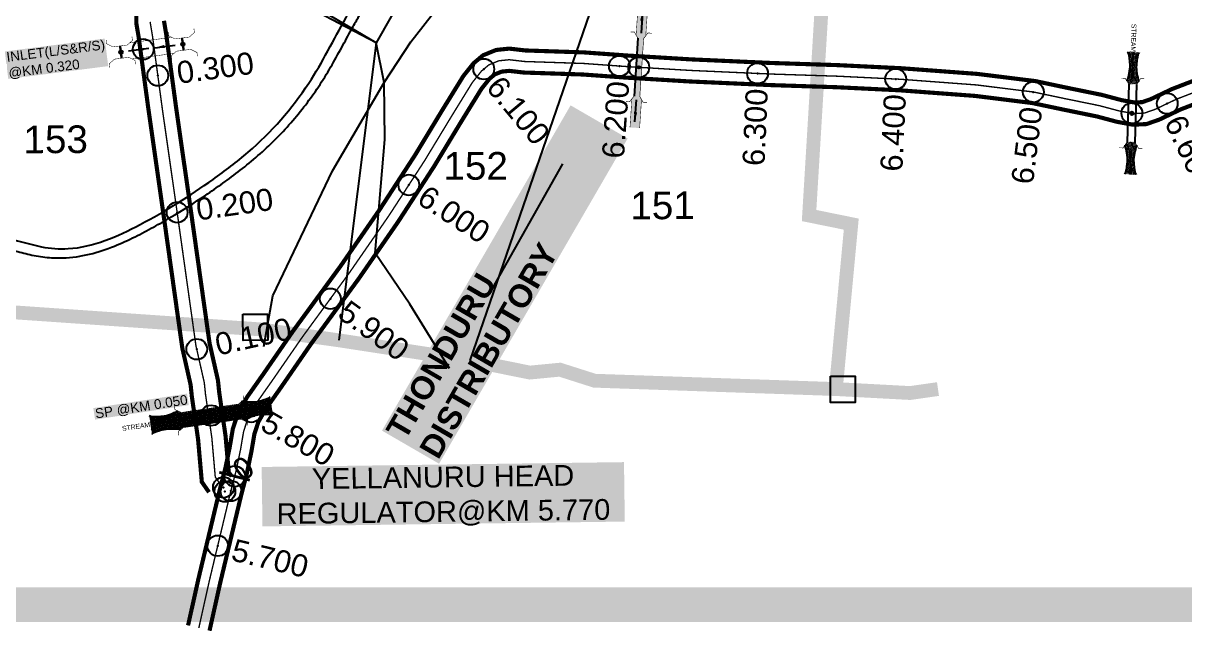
# Model space of a CAD drawing. Header units: inches. Extents: x 182366 to 215308, y 1619047 to 1632624.
# Drawn here: x 187647 to 188487, y 1619098 to 1619539 of the extents above; entities that cross this region are included whole.
import ezdxf
from ezdxf.enums import TextEntityAlignment as Align

# ---------------------------------------------------------------- set-up
doc = ezdxf.new("R2010")
doc.units = ezdxf.units.IN
doc.header["$MEASUREMENT"] = 0
doc.header["$PDMODE"] = 32
doc.header["$PDSIZE"] = 15
doc.linetypes.add('ACAD_ISO02W100', pattern=[15, 12, -3])
doc.linetypes.add('HIDDEN2', pattern=[0.1875, 0.125, -0.0625])
for name, color, linetype in [('BOUNDRY STONES', 240, 'Continuous'), ('CANAL1', 7, 'Continuous'), ('CHANAGE', 1, 'Continuous'), ('CS', 134, 'Continuous'), ('CSMark', 72, 'Continuous'), ('PLOT', 7, 'Continuous'), ('PLOT NO', 7, 'Continuous'), ('POINT', 2, 'Continuous'), ('RE REMARKS', 7, 'Continuous'), ('ROAD', 1, 'Continuous'), ('STREAM', 4, 'Continuous'), ('STRUCTURE', 5, 'Continuous'), ('text2', 7, 'Continuous'), ('Unknown_Point_Feature', 7, 'Continuous'), ('VILLAGE BOUNDARY', 5, 'Continuous')]:
    doc.layers.add(name, color=color, linetype=linetype)
doc.styles.get("Standard").update_dxf_attribs({"font": 'arial.ttf'})
doc.dimstyles.get("Standard").update_dxf_attribs({"dimtxt": 0.18, "dimasz": 0.18, "dimexe": 0.18, "dimexo": 0.0625, "dimgap": 0.09, "dimtad": 0, "dimtih": 1, "dimtoh": 1, "dimdec": 4, "dimzin": 0, "dimdsep": 46, "dimtxsty": 'Standard', "dimcen": 0.09, "dimadec": 0, "dimazin": 0, "dimtfac": 1, "dimtdec": 4, "dimtofl": 0, "dimtmove": 0, "dimatfit": 3, "dimfxl": 1, "dimtolj": 1, "dimtzin": 0, "dimarcsym": 0})

# ---------------------------------------------------------------- blocks, each defined once
blk = doc.blocks.new('SLB')
at = {"layer": 'STRUCTURE'}
h = blk.add_hatch(dxfattribs=at)
h.set_pattern_fill('DOTS', color=6, scale=20, angle=320.3722, style=0)
h.set_pattern_definition([(320.372247934, (-159.4327, -72.9564), (1.2786241598, 0.5641323054), [0, -1.25])])
h.paths.add_polyline_path([(769699.5, 1706871.1), (769699.5, 1706861.1), (769729.1, 1706861.1), (769732.1, 1706863.1), (769792.1, 1706863.1), (769795.1, 1706861.1), (769824.7, 1706861.1), (769824.7, 1706871.1), (769795.1, 1706871.1), (769792.1, 1706869.1), (769732.1, 1706869.1), (769729.1, 1706871.1)])
at = {"layer": 'STRUCTURE', "color": 6, "linetype": 'ACAD_ISO02W100', "ltscale": 0.5, "const_width": 0.5}
for points in [[(769699.5, 1706871.1), (769729.1, 1706871.1)], [(769795.1, 1706871.1), (769824.7, 1706871.1)], [(769699.5, 1706861.1), (769729.1, 1706861.1)], [(769795.1, 1706861.1), (769824.7, 1706861.1)]]:
    blk.add_lwpolyline(points, dxfattribs=at)
at = {"layer": 'STRUCTURE', "color": 6, "const_width": 0.628}
for points in [[(769726.1, 1706877.1), (769726.1, 1706873.1), (769732.1, 1706869.1), (769792.1, 1706869.1), (769798.1, 1706873.1), (769798.1, 1706877.1)], [(769726.1, 1706855.1), (769726.1, 1706859.1), (769732.1, 1706863.1), (769792.1, 1706863.1), (769798.1, 1706859.1), (769798.1, 1706855.1)]]:
    blk.add_lwpolyline(points, dxfattribs=at)
at = {"layer": 'STRUCTURE', "color": 6}
blk.add_lwpolyline([(769732.1, 1706863.1), (769792.1, 1706863.1)], dxfattribs=at)
blk.add_lwpolyline([(769732.1, 1706863.1), (769792.1, 1706863.1)], dxfattribs=at)
at = {"layer": 'STRUCTURE', "color": 0}
blk.add_circle((769762.1, 1706866.1), 1.24, dxfattribs=at)
for points in [[(769703.8, 1706866), (769726.7, 1706866)], [(769818.6, 1706865.8), (769795.7, 1706865.8)]]:
    blk.add_leader(points, dimstyle='Standard', override={"dimasz": 10, "dimgap": 0.09, "dimtad": 0}, dxfattribs=at)
blk = doc.blocks.new('UT')
at = {"layer": 'STRUCTURE'}
h = blk.add_hatch(dxfattribs=at)
h.set_pattern_fill('DASH', color=150, scale=8, angle=-39.6278, style=0)
h.set_pattern_definition([(320.372247933, (-4370.464, -6260.8811), (1.40800153113, 0.132407282), [1, -1])])
h.paths.add_polyline_path([(765163, 1700681.9), (765165.6, 1700680.6), (765167.2, 1700680.3), (765169.1, 1700680), (765172.4, 1700679.6), (765176.4, 1700679.3), (765179.5, 1700679.5), (765183.1, 1700679.9), (765187.7, 1700680.9), (765188.9, 1700681.2), (765193.1, 1700682.2), (765196.1, 1700680.2), (765196.1, 1700672.2), (765193.1, 1700670.2), (765190.5, 1700670.8), (765188.1, 1700671.3), (765185.5, 1700671.8), (765183.6, 1700672.1), (765181, 1700672.5), (765180.3, 1700672.5), (765178.5, 1700672.6), (765176.7, 1700672.6), (765174.6, 1700672.5), (765172.5, 1700672.3), (765170.4, 1700672), (765168.5, 1700671.7), (765166.1, 1700671.2), (765165, 1700670.8), (765163, 1700669.7)])
h.paths.add_polyline_path([(765259.1, 1700682.2), (765256.1, 1700680.2), (765256.1, 1700672.2), (765259.1, 1700670.2), (765261.9, 1700671), (765264.4, 1700671.6), (765266.4, 1700672), (765269.1, 1700672.5), (765272.7, 1700673), (765276.1, 1700673.1), (765278.6, 1700672.9), (765281.2, 1700672.7), (765283.9, 1700672.3), (765286.4, 1700671.9), (765288, 1700671.3), (765289.2, 1700670.6), (765289.1, 1700682.7), (765287.6, 1700681.8), (765285.7, 1700681.2), (765283, 1700680.7), (765281.2, 1700680.4), (765276.7, 1700679.9), (765272.7, 1700679.9), (765268.7, 1700680.3), (765264.8, 1700681), (765261.2, 1700681.7)])
at = {"layer": 'STRUCTURE', "color": 150, "const_width": 0.628}
for points in [[(765190.1, 1700688.2), (765190.1, 1700684.2), (765196.1, 1700680.2), (765256.1, 1700680.2), (765262.1, 1700684.2), (765262.1, 1700688.2)], [(765190.1, 1700664.2), (765190.1, 1700668.2), (765196.1, 1700672.2), (765256.1, 1700672.2), (765262.1, 1700668.2), (765262.1, 1700664.2)]]:
    blk.add_lwpolyline(points, dxfattribs=at)
at = {"layer": 'STRUCTURE', "color": 150}
for points in [[(765196.1, 1700680.2), (765256.1, 1700680.2)], [(765196.1, 1700672.2), (765256.1, 1700672.2)], [(765196.1, 1700672.2), (765256.1, 1700672.2)]]:
    blk.add_lwpolyline(points, dxfattribs=at)
at = {"layer": 'STRUCTURE', "color": 0}
blk.add_circle((765226.1, 1700676.2), 1.89, dxfattribs=at)
at = {"layer": 'STRUCTURE', "color": 150}
for points in [[(765163, 1700681.9), (765164.4, 1700681.1), (765167.9, 1700680.2), (765171.2, 1700679.8), (765176.1, 1700679.4), (765184.7, 1700680.3), (765193.1, 1700682.2)], [(765289.1, 1700682.7), (765287.8, 1700681.9), (765284.3, 1700680.9), (765280.9, 1700680.4), (765276.1, 1700679.8), (765267.4, 1700680.5), (765259.1, 1700682.2)], [(765163, 1700669.7), (765164.3, 1700670.6), (765167.8, 1700671.6), (765171.2, 1700672.1), (765176, 1700672.6), (765184.7, 1700672), (765193.1, 1700670.2)], [(765289.2, 1700670.6), (765287.8, 1700671.4), (765284.2, 1700672.3), (765280.9, 1700672.7), (765276.1, 1700673.1), (765267.4, 1700672.2), (765259.1, 1700670.2)]]:
    blk.add_spline(points, degree=3, dxfattribs=at)
at = {"layer": 'STRUCTURE', "color": 0}
blk.add_text('STREAM', height=5, dxfattribs=at).set_placement((765148.2, 1700675.8), align=Align.MIDDLE_CENTER)
for points in [[(765289.3, 1700676.7), (765265.4, 1700676.4)], [(765190.9, 1700676), (765164.2, 1700675.8)]]:
    blk.add_leader(points, dimstyle='Standard', override={"dimasz": 10, "dimgap": 0.09, "dimtad": 0}, dxfattribs=at)
blk = doc.blocks.new('SP')
at = {"layer": 'STRUCTURE'}
h = blk.add_hatch(dxfattribs=at)
h.set_pattern_fill('DASH', color=256, scale=8, style=0)
edge = h.paths.add_edge_path()
edge.add_spline(control_points=[(769825.7, 1706742.1), (769825.3, 1706741.8), (769823.8, 1706740.8), (769820.9, 1706740.3), (769817, 1706739.7), (769811.4, 1706738.9), (769804, 1706739.7), (769798.4, 1706741), (769795.6, 1706741.6)], knot_values=[0, 0, 0, 0, 1.613557, 5.24513, 8.624976, 13.470124, 22.190216, 30.746377, 30.746377, 30.746377, 30.746377], degree=3, periodic=0)
edge.add_line((769795.6, 1706741.6), (769792.6, 1706739.6))
edge.add_line((769792.6, 1706739.6), (769732.6, 1706739.6))
edge.add_line((769732.6, 1706739.6), (769729.6, 1706741.6))
edge.add_spline(control_points=[(769729.6, 1706741.6), (769726.9, 1706740.9), (769721.3, 1706739.5), (769713.9, 1706738.5), (769708.3, 1706739.1), (769704.4, 1706739.6), (769701.5, 1706740), (769700, 1706741), (769699.5, 1706741.3)], knot_values=[0, 0, 0, 0, 8.556161, 17.276253, 22.121402, 25.501247, 29.13282, 30.746377, 30.746377, 30.746377, 30.746377], degree=3, periodic=0)
edge.add_line((769699.5, 1706741.3), (769699.5, 1706722.1))
edge.add_spline(control_points=[(769699.5, 1706722.1), (769700, 1706722.4), (769701.4, 1706723.4), (769704.3, 1706724), (769708.2, 1706724.5), (769713.8, 1706725.3), (769721.2, 1706724.5), (769726.8, 1706723.3), (769729.6, 1706722.6)], knot_values=[0, 0, 0, 0, 1.613557, 5.24513, 8.624976, 13.470124, 22.190216, 30.746377, 30.746377, 30.746377, 30.746377], degree=3, periodic=0)
edge.add_line((769729.6, 1706722.6), (769732.6, 1706724.6))
edge.add_line((769732.6, 1706724.6), (769792.6, 1706724.6))
edge.add_line((769792.6, 1706724.6), (769795.6, 1706722.6))
edge.add_spline(control_points=[(769795.6, 1706722.6), (769798.4, 1706723.3), (769803.9, 1706724.8), (769811.3, 1706725.8), (769817, 1706725.1), (769820.9, 1706724.7), (769823.8, 1706724.2), (769825.2, 1706723.3), (769825.7, 1706723)], knot_values=[0, 0, 0, 0, 8.556161, 17.276253, 22.121402, 25.501247, 29.13282, 30.746377, 30.746377, 30.746377, 30.746377], degree=3, periodic=0)
edge.add_line((769825.7, 1706723), (769825.7, 1706742.1))
h.paths.add_polyline_path([(769764.2, 1706732.1, -1), (769761.1, 1706732.1, -1)], flags=0)
h.paths.add_polyline_path([(769761.1, 1706732.1, 1), (769764.2, 1706732.1, 1)], flags=16)
at = {"layer": 'STRUCTURE', "const_width": 0.628}
for points in [[(769726.6, 1706747.6), (769726.6, 1706743.6), (769732.6, 1706739.6), (769792.6, 1706739.6), (769798.6, 1706743.6), (769798.6, 1706747.6)], [(769726.6, 1706716.6), (769726.6, 1706720.6), (769732.6, 1706724.6), (769792.6, 1706724.6), (769798.6, 1706720.6), (769798.6, 1706716.6)]]:
    blk.add_lwpolyline(points, dxfattribs=at)
at = {"layer": 'STRUCTURE', "color": 3}
blk.add_lwpolyline([(769732.6, 1706724.6), (769792.6, 1706724.6)], dxfattribs=at)
blk.add_lwpolyline([(769732.6, 1706724.6), (769792.6, 1706724.6)], dxfattribs=at)
at = {"layer": 'STRUCTURE', "color": 0}
blk.add_circle((769762.6, 1706732.1), 1.55, dxfattribs=at)
at = {"layer": 'STRUCTURE'}
for points in [[(769699.5, 1706741.3), (769700.9, 1706740.5), (769704.4, 1706739.6), (769707.8, 1706739.2), (769712.6, 1706738.8), (769721.3, 1706739.7), (769729.6, 1706741.6)], [(769825.7, 1706742.1), (769824.3, 1706741.3), (769820.8, 1706740.3), (769817.5, 1706739.8), (769812.7, 1706739.2), (769804, 1706739.9), (769795.6, 1706741.6)], [(769699.5, 1706722.1), (769700.9, 1706723), (769704.4, 1706724), (769707.7, 1706724.5), (769712.5, 1706725), (769721.2, 1706724.4), (769729.6, 1706722.6)], [(769825.7, 1706723), (769824.3, 1706723.8), (769820.8, 1706724.7), (769817.4, 1706725.1), (769812.6, 1706725.5), (769803.9, 1706724.6), (769795.6, 1706722.6)]]:
    blk.add_spline(points, degree=3, dxfattribs=at)
at = {"layer": 'STRUCTURE', "color": 0}
blk.add_text('STREAM', height=5, dxfattribs=at).set_placement((769684.3, 1706732.1), align=Align.MIDDLE_CENTER)
for points in [[(769727.4, 1706732.1), (769700.8, 1706732.1)], [(769824.4, 1706732.1), (769800.5, 1706732.1)]]:
    blk.add_leader(points, dimstyle='Standard', override={"dimasz": 10, "dimgap": 0.09, "dimtad": 0}, dxfattribs=at)
blk = doc.blocks.new('OT')
at = {"layer": 'STRUCTURE', "color": 190}
for points, const_width in [([(769751.4, 1706595.8), (769729.4, 1706595.8)], 0.5), ([(769775.2, 1706601.8), (769775.2, 1706597.8), (769769.2, 1706593.8), (769761.8, 1706593.8), (769754.4, 1706593.8), (769748.4, 1706597.8), (769748.4, 1706601.8)], 0.5), ([(769761.8, 1706593.8), (769761.8, 1706581)], 2.5), ([(769748.4, 1706573), (769748.4, 1706577), (769754.4, 1706581), (769761.8, 1706581), (769761.8, 1706581), (769761.8, 1706581), (769769.2, 1706581), (769775.2, 1706577), (769775.2, 1706573)], 0.5), ([(769751.4, 1706579), (769729.4, 1706579)], 0.5)]:
    blk.add_lwpolyline(points, dxfattribs=dict(at, const_width=const_width))
at = {"layer": 'STRUCTURE', "color": 0}
blk.add_circle((769761.8, 1706587.4), 1.87, dxfattribs=at)
blk.add_leader([(769732.6, 1706587.4), (769753.8, 1706587.4)], dimstyle='Standard', override={"dimasz": 10, "dimgap": 0.09, "dimtad": 0}, dxfattribs=at)

msp = doc.modelspace()

# ---------------------------------------------------------------- linework, layer by layer
at = {"color": 5, "const_width": 25}
msp.add_lwpolyline([(182378.58, 1632166.83), (191929.29, 1632166.83), (191929.29, 1619118.09), (182378.58, 1619118.09)], close=True, dxfattribs=at)
at = {"layer": 'BOUNDRY STONES'}
for points in [[(187806.09, 1619328.32), (187823.9, 1619328.38), (187823.97, 1619309.42), (187806.15, 1619309.36)], [(188230.89, 1619283.37), (188248.71, 1619283.42), (188248.77, 1619264.46), (188230.95, 1619264.4)]]:
    msp.add_lwpolyline(points, close=True, dxfattribs=at)
at = {"layer": 'CANAL1', "color": 200, "const_width": 3}
for points in [[(187781.53, 1619199.49), (187776.35, 1619206.92), (187773.64, 1619237.71), (187769.1, 1619268.97), (187768.24, 1619277.18), (187762.24, 1619303.72), (187748.99, 1619397.79), (187737.84, 1619475.74), (187730.71, 1619528.45), (187728.94, 1619539.05), (187729.17, 1619554.26)], [(187797.93, 1619210.94), (187795.8, 1619213.99), (187793.52, 1619240.03), (187788.95, 1619271.45), (187788.01, 1619280.44), (187781.93, 1619307.33), (187768.79, 1619400.6), (187757.65, 1619478.5), (187750.49, 1619531.44), (187748.97, 1619540.56)], [(187766.38, 1619103.12), (187773.95, 1619137.11), (187789.23, 1619200.99), (187793.34, 1619216.8), (187796.48, 1619231.87), (187798.79, 1619245.45), (187802.56, 1619256.93), (187808.98, 1619268.16), (187820.63, 1619284.72), (187842.24, 1619316), (187876.72, 1619363.17), (187904.98, 1619404.02), (187930.66, 1619443.58), (187950.29, 1619475.99), (187965.47, 1619500.61), (187972.85, 1619509.83), (187979.84, 1619515.67), (187989.21, 1619519.47), (187998.72, 1619520.44), (188010.33, 1619519.1), (188052.83, 1619517.69), (188084.92, 1619515.38), (188129.89, 1619512.66), (188188.84, 1619510.02), (188236.26, 1619508.49), (188281.98, 1619506.25), (188337.15, 1619502.14), (188379.25, 1619496.92), (188401.78, 1619492.16), (188427.26, 1619486.96), (188441.66, 1619483.12), (188450.8, 1619481.46), (188456.41, 1619481.72), (188462.63, 1619483.89), (188477.9, 1619491.16), (188494.96, 1619497.75)], [(187781.92, 1619099.3), (187789.54, 1619133.51), (187804.75, 1619197.11), (187808.93, 1619213.15), (187812.21, 1619228.9), (187814.36, 1619241.59), (187817.25, 1619250.39), (187822.5, 1619259.57), (187833.76, 1619275.57), (187855.28, 1619306.74), (187889.76, 1619353.89), (187918.27, 1619395.11), (187944.21, 1619435.07), (187963.95, 1619467.65), (187978.58, 1619491.38), (187984.34, 1619498.58), (187988.17, 1619501.79), (187993.11, 1619503.78), (187998.61, 1619504.35), (188009.15, 1619503.13), (188051.99, 1619501.71), (188083.87, 1619499.41), (188129.05, 1619496.68), (188188.22, 1619494.03), (188235.61, 1619492.5), (188281, 1619490.28), (188335.57, 1619486.22), (188376.61, 1619481.12), (188398.53, 1619476.5), (188423.6, 1619471.37), (188438.17, 1619467.49), (188449.72, 1619465.4), (188459.47, 1619465.84), (188468.72, 1619469.07), (188484.23, 1619476.45), (188500.79, 1619482.85)]]:
    msp.add_lwpolyline(points, dxfattribs=at)
at = {"layer": 'CANAL1', "color": 1, "linetype": 'HIDDEN2', "ltscale": 30, "const_width": 1}
msp.add_lwpolyline([(187789.73, 1619205.22), (187786.07, 1619210.45), (187783.58, 1619238.87), (187779.02, 1619270.21), (187778.12, 1619278.81), (187772.08, 1619305.52), (187758.89, 1619399.19), (187747.74, 1619477.12), (187740.6, 1619529.95), (187738.95, 1619539.81)], dxfattribs=at)
at = {"layer": 'CANAL1', "color": 3, "linetype": 'HIDDEN2', "ltscale": 30, "const_width": 1}
msp.add_lwpolyline([(187774.15, 1619101.21), (187781.75, 1619135.31), (187796.99, 1619199.05), (187801.13, 1619214.98), (187804.34, 1619230.39), (187806.57, 1619243.52), (187809.91, 1619253.66), (187815.74, 1619263.86), (187827.19, 1619280.15), (187848.76, 1619311.37), (187883.24, 1619358.53), (187911.62, 1619399.56), (187937.43, 1619439.33), (187957.12, 1619471.82), (187972.02, 1619496), (187978.59, 1619504.2), (187984.01, 1619508.73), (187991.16, 1619511.63), (187998.67, 1619512.4), (188009.74, 1619511.12), (188052.41, 1619509.7), (188084.39, 1619507.4), (188129.47, 1619504.67), (188188.53, 1619502.02), (188235.93, 1619500.49), (188281.49, 1619498.27), (188336.36, 1619494.18), (188377.93, 1619489.02), (188400.16, 1619484.33), (188425.43, 1619479.17), (188439.91, 1619475.31), (188450.26, 1619473.43), (188457.94, 1619473.78), (188465.68, 1619476.48), (188481.07, 1619483.8), (188497.88, 1619490.3)], dxfattribs=at)
at = {"layer": 'CANAL1', "color": 3, "const_width": 2, "elevation": 1}
msp.add_lwpolyline([(187788.97, 1619213.92), (187811.06, 1619208.18)], dxfattribs=at)
at = {"layer": 'CS', "color": 3}
for p in [(187744.52, 1619500.97), (187758.5, 1619401.96), (187772.66, 1619302.97)]:
    msp.add_point(p, dxfattribs=at)
at = {"layer": 'PLOT'}
for points in [[(188025.39, 1619764.16), (187968.32, 1619647.17), (187955.03, 1619615.89), (187944.88, 1619599.29), (187902.38, 1619524.56), (187875.34, 1619309.43)], [(187902.38, 1619524.56), (187660.37, 1619667.53)], [(188068.69, 1619581.12), (187970.13, 1619294.84)]]:
    msp.add_lwpolyline(points, dxfattribs=at)
at = {"layer": 'POINT'}
for p in [(187734, 1619520, 39), (187783, 1619255, 38), (187793, 1619200, 37)]:
    msp.add_point(p, dxfattribs=at)
at = {"layer": 'ROAD'}
for points in [[(187821.24, 1619305), (187827.58, 1619341.48), (187870.88, 1619431.97), (187908.18, 1619495.93), (187927.46, 1619525.36), (187946.43, 1619549.62), (187967.7, 1619560.34), (188016.75, 1619571.15), (188035.76, 1619583.15), (188044.74, 1619604.16), (188032.92, 1619729.6), (188027.59, 1619779.64), (188079.29, 1619934.89), (188179.4, 1620133.61), (188227.62, 1620230.27), (188271.73, 1620346.3), (188293.75, 1620402.11), (188297.3, 1620423.8), (188293.09, 1620447.01), (188321.18, 1620558.41), (188345.36, 1620584.8), (188378.46, 1620727.87), (188411.18, 1620840.75)], [(187955.57, 1619289.1), (187926.75, 1619335.59), (187901.77, 1619372.43), (187908.75, 1619454.74), (187908.18, 1619495.93), (187902.38, 1619524.56), (187742.76, 1619608.2), (187631, 1619674.08)]]:
    msp.add_lwpolyline(points, dxfattribs=at)
at = {"layer": 'STREAM'}
msp.add_open_spline([(187427.54, 1619357.39), (187429.34, 1619357.47), (187431.09, 1619357.55), (187436.21, 1619357.73), (187439.42, 1619357.77), (187443.73, 1619357.54), (187444.96, 1619357.44), (187449.09, 1619356.97), (187452.06, 1619356.44), (187459.89, 1619354.78), (187464.91, 1619353.47), (187472.69, 1619351.69), (187475.21, 1619351.15), (187479.56, 1619350.35), (187481.36, 1619350.06), (187484.99, 1619349.58), (187486.78, 1619349.39), (187492.11, 1619348.96), (187495.58, 1619348.84), (187505.46, 1619348.72), (187511.68, 1619348.91), (187519.17, 1619348.88), (187520.58, 1619348.86), (187523.07, 1619348.79), (187524.16, 1619348.76), (187526.45, 1619348.66), (187527.63, 1619348.6), (187531.31, 1619348.45), (187533.91, 1619348.36), (187539.38, 1619348.46), (187542.25, 1619348.64), (187546.88, 1619349.43), (187548.55, 1619349.81), (187551.49, 1619350.72), (187552.77, 1619351.19), (187555.26, 1619352.29), (187556.45, 1619352.91), (187560.39, 1619355.23), (187562.82, 1619357.16), (187567.12, 1619361.18), (187569, 1619363.28), (187572.46, 1619367.43), (187574.05, 1619369.49), (187576.5, 1619372.71), (187577.42, 1619373.93), (187579.2, 1619376.22), (187580.04, 1619377.28), (187581.83, 1619379.38), (187582.75, 1619380.33), (187584.12, 1619381.52), (187584.61, 1619381.85), (187585.07, 1619382.1), (187585.17, 1619382.14), (187585.28, 1619382.18), (187585.3, 1619382.19), (187585.42, 1619382.22), (187585.51, 1619382.24), (187585.88, 1619382.3), (187586.26, 1619382.34), (187587.78, 1619382.37), (187589.32, 1619382.25), (187592.27, 1619381.87), (187593.47, 1619381.69), (187595.93, 1619381.35), (187597.11, 1619381.19), (187599.41, 1619380.9), (187600.54, 1619380.76), (187603.92, 1619380.37), (187606.12, 1619380.14), (187612.57, 1619379.45), (187616.67, 1619379.03), (187623.72, 1619378.09), (187626.72, 1619377.62), (187631.22, 1619376.73), (187632.76, 1619376.38), (187635.97, 1619375.59), (187637.64, 1619375.14), (187642.81, 1619373.73), (187646.48, 1619372.68), (187652.4, 1619371.26), (187654.46, 1619370.82), (187658.66, 1619370.06), (187660.78, 1619369.75), (187667.17, 1619369.05), (187671.47, 1619368.86), (187679.09, 1619369.1), (187682.38, 1619369.4), (187688.82, 1619370.33), (187691.99, 1619370.95), (187701.32, 1619373.22), (187707.32, 1619375.25), (187718.25, 1619379.64), (187723.24, 1619381.95), (187732.63, 1619386.62), (187737.02, 1619388.94), (187745.7, 1619393.69), (187749.97, 1619396.13), (187762.63, 1619403.61), (187770.84, 1619408.83), (187783.15, 1619417.14), (187787.36, 1619420.08), (187795.74, 1619426.1), (187799.93, 1619429.19), (187808.43, 1619435.8), (187812.75, 1619439.34), (187821.18, 1619446.72), (187825.28, 1619450.56), (187837.2, 1619462.47), (187844.63, 1619470.94), (187854.66, 1619484.07), (187857.73, 1619488.37), (187863.77, 1619497.46), (187866.7, 1619502.22), (187872.26, 1619511.75), (187874.9, 1619516.52), (187879.87, 1619525.61), (187882.19, 1619529.93), (187886.11, 1619537.09), (187887.7, 1619539.95), (187890.91, 1619545.61), (187892.56, 1619548.45), (187897.58, 1619557.02), (187901.03, 1619562.81), (187906.15, 1619571.86), (187907.89, 1619575), (187911.24, 1619581.32), (187912.84, 1619584.5), (187915.91, 1619590.9), (187917.38, 1619594.13), (187919.3, 1619598.53), (187919.79, 1619599.66), (187920.71, 1619601.8), (187921.15, 1619602.82), (187922.47, 1619605.73), (187923.33, 1619607.43), (187924.64, 1619609.62), (187925.09, 1619610.31), (187925.91, 1619611.41), (187926.28, 1619611.85), (187927.11, 1619612.76), (187927.56, 1619613.21), (187929.04, 1619614.55), (187930.18, 1619615.42), (187933.17, 1619617.39), (187935.12, 1619618.44), (187939.23, 1619620.28), (187941.37, 1619621.07), (187948.99, 1619623.4), (187954.97, 1619624.46), (187967.83, 1619626.31), (187974.71, 1619627.09), (187985.25, 1619629.09), (187988.71, 1619629.86), (187994.25, 1619631.45), (187996.31, 1619632.11), (188000.33, 1619633.56), (188002.3, 1619634.35), (188008.1, 1619636.85), (188011.82, 1619638.71), (188019.26, 1619642.82), (188022.95, 1619645.08), (188030, 1619649.62), (188033.38, 1619651.9), (188039.84, 1619656.2), (188042.93, 1619658.22), (188048.92, 1619661.89), (188051.8, 1619663.51), (188057.88, 1619666.63), (188061.04, 1619668.13), (188070.31, 1619672.32), (188076.66, 1619674.97), (188086.99, 1619679.64), (188090.79, 1619681.43), (188098.51, 1619685.4), (188102.44, 1619687.6), (188109.08, 1619691.94), (188111.85, 1619693.94), (188116.67, 1619698), (188118.77, 1619699.98), (188121.98, 1619703.52), (188123.18, 1619704.96), (188125.21, 1619707.71), (188126.08, 1619708.99), (188127.64, 1619711.54), (188128.36, 1619712.81), (188130.35, 1619716.62), (188131.46, 1619719.13), (188134.07, 1619725.48), (188135.39, 1619729.19), (188137.45, 1619734.43), (188138.18, 1619736.18), (188139.54, 1619739.15), (188140.17, 1619740.39), (188141.53, 1619742.85), (188142.26, 1619744.04), (188144.56, 1619747.5), (188146.27, 1619749.64), (188149.4, 1619752.92), (188150.77, 1619754.16), (188153.33, 1619756.18), (188154.51, 1619757), (188157.01, 1619758.53), (188158.33, 1619759.24), (188162.47, 1619761.2), (188165.48, 1619762.27), (188175.01, 1619764.8), (188182.07, 1619765.58), (188196.23, 1619765.7), (188203.26, 1619765.06), (188213.83, 1619763.52), (188217.3, 1619762.93), (188224.14, 1619761.65), (188227.52, 1619760.93), (188237.54, 1619758.54), (188244.06, 1619756.59), (188252.51, 1619753.36), (188254.55, 1619752.52), (188257.37, 1619751.28), (188258.15, 1619750.92), (188259.73, 1619750.19), (188260.56, 1619749.79), (188263.16, 1619748.55), (188265.05, 1619747.65), (188269.18, 1619745.9), (188271.42, 1619745.04), (188275.25, 1619744), (188276.65, 1619743.69), (188279.18, 1619743.29), (188280.29, 1619743.18), (188282.53, 1619743.06), (188283.62, 1619743.06), (188286.77, 1619743.19), (188288.72, 1619743.45), (188292.33, 1619744.11), (188293.99, 1619744.5), (188297.89, 1619745.47), (188299.98, 1619746.04), (188302.78, 1619746.67), (188303.7, 1619746.85), (188305.01, 1619747.04), (188305.46, 1619747.08), (188307.04, 1619747.18), (188308.39, 1619747.11), (188311.54, 1619746.62), (188313.33, 1619746.21), (188316.74, 1619745.28), (188318.28, 1619744.82), (188319.92, 1619744.33)], degree=3, knots=[0, 0, 0, 0, 1.093781, 1.093781, 3.281342, 3.281342, 4.217268, 4.217268, 6.296272, 6.296272, 9.46916, 9.46916, 10.933897, 10.933897, 11.924368, 11.924368, 12.91484, 12.91484, 14.895782, 14.895782, 18.678799, 18.678799, 19.562408, 19.562408, 20.250104, 20.250104, 20.937799, 20.937799, 22.31319, 22.31319, 23.688581, 23.688581, 24.436775, 24.436775, 24.992027, 24.992027, 25.547278, 25.547278, 26.935055, 26.935055, 28.322832, 28.322832, 29.710609, 29.710609, 30.581873, 30.581873, 31.453136, 31.453136, 32.572357, 32.572357, 33.504872, 33.504872, 33.993925, 33.993925, 34.296958, 34.296958, 34.599992, 34.599992, 35.206059, 35.206059, 36.45388, 36.45388, 37.183916, 37.183916, 37.836317, 37.836317, 38.488718, 38.488718, 39.793521, 39.793521, 42.403126, 42.403126, 44.467557, 44.467557, 45.58591, 45.58591, 46.704264, 46.704264, 48.94097, 48.94097, 50.068395, 50.068395, 51.195819, 51.195819, 53.450668, 53.450668, 55.182721, 55.182721, 56.914773, 56.914773, 60.378878, 60.378878, 63.469899, 63.469899, 66.374136, 66.374136, 69.278373, 69.278373, 75.086846, 75.086846, 78.164547, 78.164547, 81.242248, 81.242248, 84.487317, 84.487317, 87.732386, 87.732386, 94.222523, 94.222523, 97.275966, 97.275966, 100.531893, 100.531893, 103.787821, 103.787821, 106.786361, 106.786361, 108.82102, 108.82102, 110.855679, 110.855679, 114.924997, 114.924997, 117.043656, 117.043656, 119.117035, 119.117035, 121.190414, 121.190414, 121.910489, 121.910489, 122.630564, 122.630564, 124.070713, 124.070713, 124.844384, 124.844384, 125.471796, 125.471796, 126.099207, 126.099207, 127.354031, 127.354031, 129.063932, 129.063932, 130.773833, 130.773833, 134.852358, 134.852358, 138.930883, 138.930883, 140.86292, 140.86292, 142.002532, 142.002532, 143.142144, 143.142144, 145.421368, 145.421368, 147.859392, 147.859392, 150.297417, 150.297417, 152.649964, 152.649964, 154.939124, 154.939124, 157.228284, 157.228284, 161.434603, 161.434603, 163.821644, 163.821644, 166.208686, 166.208686, 167.957266, 167.957266, 169.388571, 169.388571, 170.294148, 170.294148, 171.02345, 171.02345, 171.752752, 171.752752, 173.211355, 173.211355, 175.548244, 175.548244, 176.824898, 176.824898, 177.865871, 177.865871, 178.906844, 178.906844, 180.988789, 180.988789, 182.470935, 182.470935, 183.664061, 183.664061, 184.857186, 184.857186, 187.243437, 187.243437, 191.955711, 191.955711, 196.667985, 196.667985, 198.916867, 198.916867, 201.16575, 201.16575, 205.663515, 205.663515, 207.111362, 207.111362, 207.673897, 207.673897, 208.236432, 208.236432, 209.361502, 209.361502, 210.486572, 210.486572, 211.088079, 211.088079, 211.521262, 211.521262, 211.954444, 211.954444, 212.82081, 212.82081, 213.687175, 213.687175, 215.019184, 215.019184, 215.790063, 215.790063, 216.273267, 216.273267, 217.667899, 217.667899, 219.062531, 219.062531, 220.079803, 220.079803, 220.079803, 220.079803], dxfattribs=at)
msp.add_spline([(187429.39, 1619364.05), (187447.8, 1619364.11), (187486.89, 1619356.43), (187526.22, 1619355.45), (187551.05, 1619357.2), (187570.51, 1619376.5), (187583.86, 1619388.25), (187599.21, 1619388.02), (187637.44, 1619382.85), (187660.34, 1619377.07), (187679.59, 1619375.74), (187731.7, 1619393.2), (187784.47, 1619425.84), (187809.79, 1619445.44), (187853.71, 1619495.49), (187880.66, 1619542.84), (187902.57, 1619581.39), (187910.05, 1619597.3), (187918.65, 1619613.5), (187933.95, 1619624.7), (187964.89, 1619632.33), (187992.5, 1619637.44), (188015.99, 1619648.23), (188046.34, 1619667.56), (188088.96, 1619687.5), (188117.34, 1619709.05), (188130.91, 1619739.21), (188148.42, 1619760.45), (188193.57, 1619772.31), (188220.64, 1619769.61), (188266.51, 1619756.13), (188284.39, 1619749.78), (188307.53, 1619753.75), (188325.95, 1619750.47)], degree=3, dxfattribs=at)
at = {"layer": 'text2', "color": 2, "linetype": 'Continuous'}
for p in [(187980.27, 1619505.6), (188078.37, 1619507.83), (188092.36, 1619506.91, 1), (188178.22, 1619502.48), (188278.13, 1619498.43), (188377.66, 1619489.05), (188474.55, 1619480.7), (188448.94, 1619473.67, 1), (187926.05, 1619421.79), (187869.3, 1619339.47), (187812.1, 1619257.49), (187800.1, 1619211.01, 1), (187797.35, 1619200.43, 2), (187787.83, 1619160.74)]:
    msp.add_point(p, dxfattribs=at)
at = {"layer": 'Unknown_Point_Feature'}
msp.add_point((187792, 1619203, -999999), dxfattribs=at)
at = {"layer": 'VILLAGE BOUNDARY', "linetype": 'HIDDEN2', "ltscale": 140}
msp.add_lwpolyline([(188224.83, 1619554.47, 10, 10, 0), (188215.5, 1619399.67, 10, 10, 0), (188246.01, 1619393.47, 10, 10, 0), (188234.83, 1619274.14, 10, 10, 0), (188288.57, 1619271.26, 10, 10, 0), (188308.72, 1619274.14, 10, 10, 0), (188288.57, 1619271.26, 10, 10, 0), (188234.83, 1619274.14, 10, 10, 0), (188060.35, 1619280.17, 10, 10, 0), (188035.33, 1619288.15, 10, 10, 0), (188013.56, 1619286.06, 10, 10, 0), (187970.13, 1619294.84, 10, 10, 0), (187875.34, 1619309.43, 10, 10, 0), (187818.87, 1619317.3, 10, 10, 0), (187507.4, 1619338.87, 10, 10, 0)], format="xyseb", dxfattribs=at)

# ---------------------------------------------------------------- block references
at = {"layer": 'STRUCTURE', "color": 0}
for name, p, xscale, yscale, zscale, rotation in [('SLB', (-968317.69, 2236450.42, 1), 0.7000000000000001, 0.7000000000000001, 0.7000000000000001, 266.1945398957543), ('UT', (-986131.54, 2189137.84, 1), 0.7, 0.7, 0.7, 268.3524587418054), ('OT', (570065.35, 2873012.04, 39), 0.6999999999999998, 0.6999999999999998, 0.6999999999999998, 187.3148722118014), ('OT', (-194584.95, 366029.56, 39), 0.6999999999999998, 0.6999999999999998, 0.6999999999999998, 7.31487221180137), ('SP', (-171528.39, 358868.09, 38), 0.7, 0.7, 0.7, 8.36430815947517)]:
    msp.add_blockref(name, p, dxfattribs=dict(at, xscale=xscale, yscale=yscale, zscale=zscale, rotation=rotation))

# ---------------------------------------------------------------- texts
at = {"layer": 'CHANAGE'}
for s, rotation, p in [('0.300', 7.69556, (187758.39, 1619502.85)), ('0.200', 8.14387, (187772.36, 1619403.94)), ('0.100', 12.73854, (187786.31, 1619306.06)), ('0', 34.92538, (187801.21, 1619213.23))]:
    msp.add_text(s, height=16, rotation=rotation, dxfattribs=at).set_placement(p, align=Align.MIDDLE_LEFT)
at = {"layer": 'CSMark', "color": 1}
for s, rotation, p in [('6.100', 309.90743, (187987.32, 1619497.17)), ('6.600', 295.44962, (188479.28, 1619470.77)), ('6.000', 327.01221, (187935.28, 1619415.8)), ('5.900', 323.83179, (187878.18, 1619332.98)), ('5.800', 330.25028, (187821.65, 1619252.04)), ('5.700', 346.55214, (187798.53, 1619158.18))]:
    msp.add_text(s, height=16, rotation=rotation, dxfattribs=at).set_placement(p, align=Align.MIDDLE_LEFT)
for s, rotation, p in [('6.200', 85.88523, (188077.58, 1619496.86)), ('6.300', 87.4348, (188177.73, 1619491.5)), ('6.400', 87.20402, (188277.6, 1619487.45)), ('6.500', 82.92554, (188376.31, 1619478.14))]:
    msp.add_text(s, height=16, rotation=rotation, dxfattribs=at).set_placement(p, align=Align.MIDDLE_RIGHT)
at = {"layer": 'PLOT NO'}
for s, p in [('153', (187670.66, 1619454.83)), ('152', (187974.41, 1619435.59)), ('151', (188109.51, 1619407.03))]:
    msp.add_text(s, height=20, rotation=0.18821, dxfattribs=at).set_placement(p, align=Align.MIDDLE_CENTER)
at = {"layer": 'STRUCTURE', "color": 5, "attachment_point": 1, "bg_fill": 1, "box_fill_scale": 1.1, "bg_fill_color": 7, "bg_fill_true_color": 16777215, "bg_fill_transparency": 0}
for s, insert, char_height, width, rotation in [('INLET(L/S&R/S) @KM 0.320', (187634.63, 1619517.8, 39), 7, 71.4452, 7.31487), ('\\pxql;{\\fArial|b1|i0|c0|p34;\\C1;THONDURU DISTRIBUTORY}', (187908.9, 1619244.65), 16.64, 268.6956, 59.90243), ('SP @KM 0.050', (187698.68, 1619259.77, 39), 7, 67.1478, 8.77622), ('\\pxqc;YELLANURU HEAD REGULATOR@KM 5.770', (187821.14, 1619216.28), 15, 259.0546, 0.76476)]:
    msp.add_mtext(s, dxfattribs=dict(at, insert=insert, char_height=char_height, width=width, rotation=rotation))

# ---------------------------------------------------------------- leaders
at = {"layer": 'RE REMARKS', "color": 1}
msp.add_leader([(188037.22, 1619437.08), (187986.4, 1619346.91)], dimstyle='Standard', override={"dimasz": 50}, dxfattribs=at)

doc.saveas('drawing.dxf')
